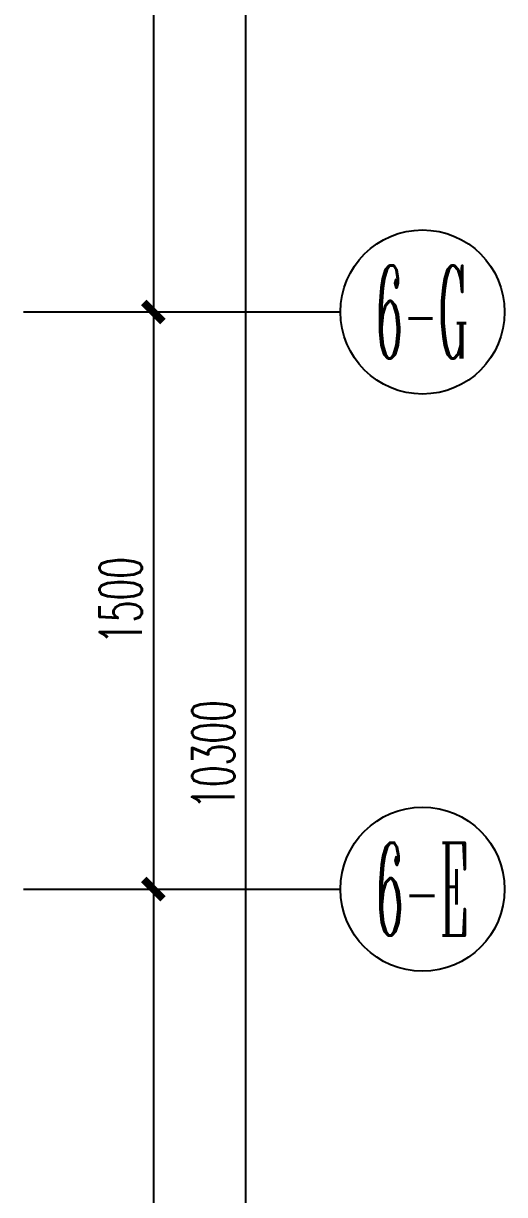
# Model space of a CAD drawing. Extents: x 184967 to 628822, y -100826 to 121332.
# Drawn here: x 213867 to 215119, y -22210 to -19166 of the extents above; entities that cross this region are included whole.
import ezdxf
from ezdxf.enums import TextEntityAlignment as Align

# ---------------------------------------------------------------- set-up
doc = ezdxf.new("R2010")
doc.units = 0
doc.header["$MEASUREMENT"] = 0
doc.layers.add('AXIS_TEXT', color=7, linetype='Continuous')
doc.layers.add('PUB_DIM', color=3, linetype='Continuous')
doc.styles.add('_TCH_AXIS', font='COMPLEX', dxfattribs={"bigfont": 'GBCBIG'})
doc.styles.add('COMPLEX', font='COMPLEX')
doc.styles.add('尺寸标注', font='txt.shx', dxfattribs={"width": 0.6, "height": 110})
doc.dimstyles.new('1-50', dxfattribs={"dimscale": 50, "dimtxt": 110, "dimasz": 1, "dimexe": 2, "dimexo": 2, "dimgap": 0.6, "dimtad": 1, "dimdec": 0, "dimrnd": 5, "dimtxsty": '尺寸标注', "dimblk": 'ARCHTICK', "dimcen": 2.5, "dimclrd": 251, "dimclre": 251, "dimclrt": 50, "dimadec": 0, "dimazin": 0, "dimtfac": 1, "dimtdec": 0, "dimtix": 1, "dimtmove": 2, "dimatfit": 3, "dimldrblk": 'DOT', "dimfxl": 0, "dimarcsym": 0})

# ---------------------------------------------------------------- blocks, each defined once
blk = doc.blocks.new('_AXISO')
blk.add_circle((0, 0), 0.5)
at = {"layer": 'AXIS_TEXT', "style": 'COMPLEX', "width": 1.041667}
blk.add_attdef('A', text='', height=0.56, dxfattribs=at).set_placement((-0.25, -0.28), (0.25, -0.28), align=Align.FIT)
blk = doc.blocks.new('_ArchTick')
at = {"color": 0, "linetype": 'ByBlock', "const_width": 0.4}
blk.add_lwpolyline([(-0.5, -0.5), (0.5, 0.5)], dxfattribs=at)
blk = doc.blocks.new('*D251')
at = {"layer": 'Defpoints', "color": 0, "linetype": 'ByBlock', "transparency": 16777216}
for p in [(213867.2, -16816.4), (213867.2, -19916.4), (214205.3, -19916.4)]:
    blk.add_point(p, dxfattribs=at)
at = {"layer": 'PUB_DIM', "color": 251, "lineweight": -2, "transparency": 16777216}
for p, q in [((213967.2, -16816.4), (214305.3, -16816.4)), ((214205.3, -16816.4), (214205.3, -19916.4)), ((213967.2, -19916.4), (214305.3, -19916.4))]:
    blk.add_line(p, q, dxfattribs=at)
at = {"layer": 'PUB_DIM', "color": 251, "linetype": 'ByBlock', "lineweight": -2, "transparency": 16777216, "xscale": 50, "yscale": 50, "zscale": 50}
for p, rotation in [((214205.3, -16816.4), 90), ((214205.3, -19916.4), 270)]:
    blk.add_blockref('_ArchTick', p, dxfattribs=dict(at, rotation=rotation))
at = {"layer": 'PUB_DIM', "color": 50, "linetype": 'ByBlock', "transparency": 16777216, "insert": (214120.3, -18366.4), "char_height": 110, "attachment_point": 5, "rotation": 90, "style": '尺寸标注'}
blk.add_mtext('3100', dxfattribs=at)
blk = doc.blocks.new('_Dot')
at = {"color": 0, "linetype": 'ByBlock', "lineweight": -2}
blk.add_line((-0.5, 0), (-1, 0), dxfattribs=at)
at = {"color": 0, "linetype": 'ByBlock', "const_width": 0.5}
blk.add_lwpolyline([(-0.25, 0, 1), (0.25, 0, 1)], format="xyb", close=True, dxfattribs=at)
blk = doc.blocks.new('*D252')
at = {"layer": 'Defpoints', "color": 0, "linetype": 'ByBlock', "transparency": 16777216}
for p in [(213867.2, -19916.4), (213867.2, -21416.4), (214205.3, -21416.4)]:
    blk.add_point(p, dxfattribs=at)
at = {"layer": 'PUB_DIM', "color": 251, "lineweight": -2, "transparency": 16777216}
for p, q in [((213967.2, -19916.4), (214305.3, -19916.4)), ((214205.3, -19916.4), (214205.3, -21416.4)), ((213967.2, -21416.4), (214305.3, -21416.4))]:
    blk.add_line(p, q, dxfattribs=at)
at = {"layer": 'PUB_DIM', "color": 251, "linetype": 'ByBlock', "lineweight": -2, "transparency": 16777216, "xscale": 50, "yscale": 50, "zscale": 50}
for p, rotation in [((214205.3, -19916.4), 90), ((214205.3, -21416.4), 270)]:
    blk.add_blockref('_ArchTick', p, dxfattribs=dict(at, rotation=rotation))
at = {"layer": 'PUB_DIM', "color": 50, "linetype": 'ByBlock', "transparency": 16777216, "insert": (214120.3, -20666.4), "char_height": 110, "attachment_point": 5, "rotation": 90, "style": '尺寸标注'}
blk.add_mtext('1500', dxfattribs=at)
blk = doc.blocks.new('*D253')
at = {"layer": 'Defpoints', "color": 0, "linetype": 'ByBlock', "transparency": 16777216}
for p in [(213867.2, -21416.4), (213867.2, -25616.4), (214205.3, -25616.4)]:
    blk.add_point(p, dxfattribs=at)
at = {"layer": 'PUB_DIM', "color": 251, "lineweight": -2, "transparency": 16777216}
for p, q in [((213967.2, -21416.4), (214305.3, -21416.4)), ((214205.3, -21416.4), (214205.3, -25616.4)), ((213967.2, -25616.4), (214305.3, -25616.4))]:
    blk.add_line(p, q, dxfattribs=at)
at = {"layer": 'PUB_DIM', "color": 251, "linetype": 'ByBlock', "lineweight": -2, "transparency": 16777216, "xscale": 50, "yscale": 50, "zscale": 50}
for p, rotation in [((214205.3, -21416.4), 90), ((214205.3, -25616.4), 270)]:
    blk.add_blockref('_ArchTick', p, dxfattribs=dict(at, rotation=rotation))
at = {"layer": 'PUB_DIM', "color": 50, "linetype": 'ByBlock', "transparency": 16777216, "insert": (214120.3, -23516.4), "char_height": 110, "attachment_point": 5, "rotation": 90, "style": '尺寸标注'}
blk.add_mtext('4200', dxfattribs=at)
blk = doc.blocks.new('*D255')
at = {"layer": 'Defpoints', "color": 0, "linetype": 'ByBlock', "transparency": 16777216}
for p in [(213867.2, -15916.4), (214446.1, -15916.4), (213867.2, -26216.4)]:
    blk.add_point(p, dxfattribs=at)
at = {"layer": 'PUB_DIM', "color": 251, "lineweight": -2, "transparency": 16777216}
for p, q in [((214196.1, -15916.4), (214546.1, -15916.4)), ((214446.1, -26216.4), (214446.1, -15916.4)), ((214196.1, -26216.4), (214546.1, -26216.4))]:
    blk.add_line(p, q, dxfattribs=at)
at = {"layer": 'PUB_DIM', "color": 251, "linetype": 'ByBlock', "lineweight": -2, "transparency": 16777216, "xscale": 50, "yscale": 50, "zscale": 50}
for p, rotation in [((214446.1, -15916.4), 90), ((214446.1, -26216.4), 270)]:
    blk.add_blockref('_ArchTick', p, dxfattribs=dict(at, rotation=rotation))
at = {"layer": 'PUB_DIM', "color": 50, "linetype": 'ByBlock', "transparency": 16777216, "insert": (214361.1, -21066.4), "char_height": 110, "attachment_point": 5, "rotation": 90, "style": '尺寸标注'}
blk.add_mtext('10300', dxfattribs=at)

msp = doc.modelspace()

# ---------------------------------------------------------------- linework, layer by layer
at = {"layer": 'PUB_DIM', "color": 47}
for p, q in [((213867.2, -19916.4), (214692.1, -19916.4)), ((213867.2, -21416.4), (214692.1, -21416.4))]:
    msp.add_line(p, q, dxfattribs=at)

# ---------------------------------------------------------------- block references
at = {"layer": 'PUB_DIM'}
ref = msp.add_blockref('_AXISO', (214905.4, -19916.4), dxfattribs=dict(at, xscale=426.6560000000001, yscale=426.6560000000001, zscale=426.6560000000001))
ref.add_attrib('A', '6-G', dxfattribs={"layer": 'AXIS_TEXT', "height": 241.35, "style": '_TCH_AXIS', "width": 0.328125}).set_placement((214784.8, -20037.1), (215026.1, -20037.1), align=Align.FIT)
ref = msp.add_blockref('_AXISO', (214905.4, -21416.4), dxfattribs=dict(at, xscale=426.6560000000001, yscale=426.6560000000001, zscale=426.6560000000001))
ref.add_attrib('A', '6-E', dxfattribs={"layer": 'AXIS_TEXT', "height": 241.35, "style": '_TCH_AXIS', "width": 0.33871}).set_placement((214784.8, -21537.1), (215026.1, -21537.1), align=Align.FIT)

# ---------------------------------------------------------------- dimensions: what is measured, and where the dimension line sits
at = {"layer": 'PUB_DIM', "linetype": 'ByBlock'}
for base, p1, p2, picture, middle in [((214446.1, -15916.4), (213867.2, -26216.4), (213867.2, -15916.4), '*D255', (214361.1, -21066.4)), ((214205.3, -19916.4), (213867.2, -16816.4), (213867.2, -19916.4), '*D251', (214120.3, -18366.4)), ((214205.3, -21416.4), (213867.2, -19916.4), (213867.2, -21416.4), '*D252', (214120.3, -20666.4)), ((214205.3, -25616.4), (213867.2, -21416.4), (213867.2, -25616.4), '*D253', (214120.3, -23516.4))]:
    dim = msp.add_linear_dim(base=base, p1=p1, p2=p2, angle=90, dimstyle='1-50', override={"dimfxl": 5, "dimfxlon": 1}, dxfattribs=at)
    dim.commit()
    dim.dimension.update_dxf_attribs({"geometry": picture, "text_midpoint": middle})

doc.saveas('drawing.dxf')
